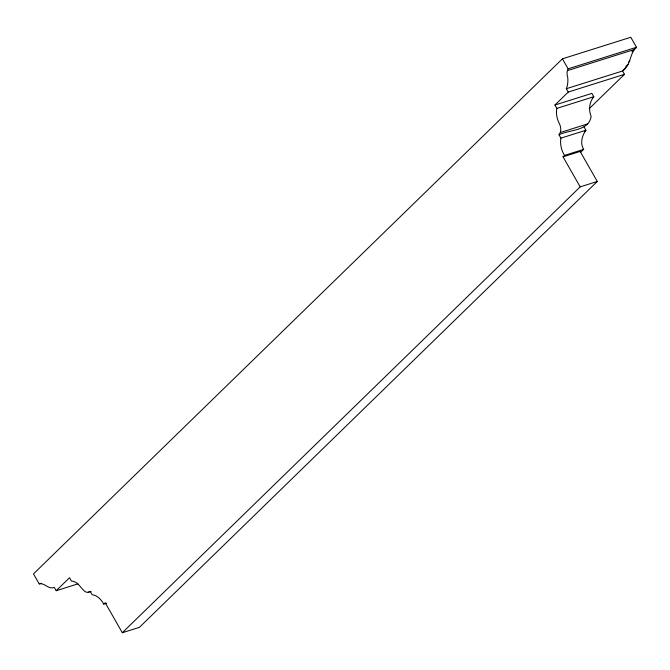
<?xml version="1.0" encoding="UTF-8"?>
<svg xmlns="http://www.w3.org/2000/svg" width="670" height="670" viewBox="0 0 670 670"><rect width="100%" height="100%" fill="white"/><g stroke="black" fill="none" stroke-linecap="round" stroke-linejoin="round"><path stroke-width="1" d="M56.196 590.714L69.538 577.724L71.439 581.066C78.407 581.292 80.676 588.855 85.793 592.037L88.147 592.33L90.19 591.35L92.091 594.692C97.418 595.345 101.287 599.65 103.733 604.114L105.19 602.698L122.325 632.731L580.178 186.863L563.043 156.822L564.5 155.406A17.562 11.507 72.5 0 1 560.916 138.137L559.014 134.796L560.313 132.518A8.978 5.888 72.5 0 0 559.014 122.979A16.75 10.971 72.5 0 1 556.829 108.381L554.919 105.039L568.26 92.058L566.351 88.716L622.581 70.995C631.182 65.208 629.289 53.625 636.5 47.277L630.788 37.269L562.406 58.826L33.5 573.889L39.212 583.897C44.614 582.448 48.416 589.927 54.295 587.381L56.196 590.714L77.896 583.871M566.351 88.716A21.331 13.97 72.5 0 0 567.733 77.36A9.162 6.005 72.5 0 1 567.389 70.626L568.11 68.834L636.5 47.277L631.902 51.766M559.014 134.796C569.341 129.486 588.964 131.312 591.116 116.438C588.503 109.838 589.215 102.317 593.796 96.723L591.895 93.381L554.919 105.039M628.418 62.343L629.917 60.886M592.297 98.18L593.796 96.723L556.829 108.381M625.746 66.59L627.999 64.395M622.531 70.71L625.529 67.796M589.248 108.641L624.482 74.328L622.581 70.995M584.433 131.714L585.932 130.248L584.022 126.915M580.697 152.274L583.696 149.36C579.86 143.305 582.037 135.692 585.932 130.248L560.916 138.137M563.043 156.822L580.145 151.437L597.271 181.47L139.419 627.346L122.325 632.731M567.389 70.626L634.155 49.572M568.26 92.058L624.482 74.328M560.313 132.518L587.741 123.875M564.5 155.406L583.696 149.36M580.178 186.863L597.271 181.47M39.212 583.897L41.197 583.277M88.147 592.33L91.087 591.409M103.733 604.114L106.614 603.209M562.406 58.826L568.11 68.834"/></g></svg>
